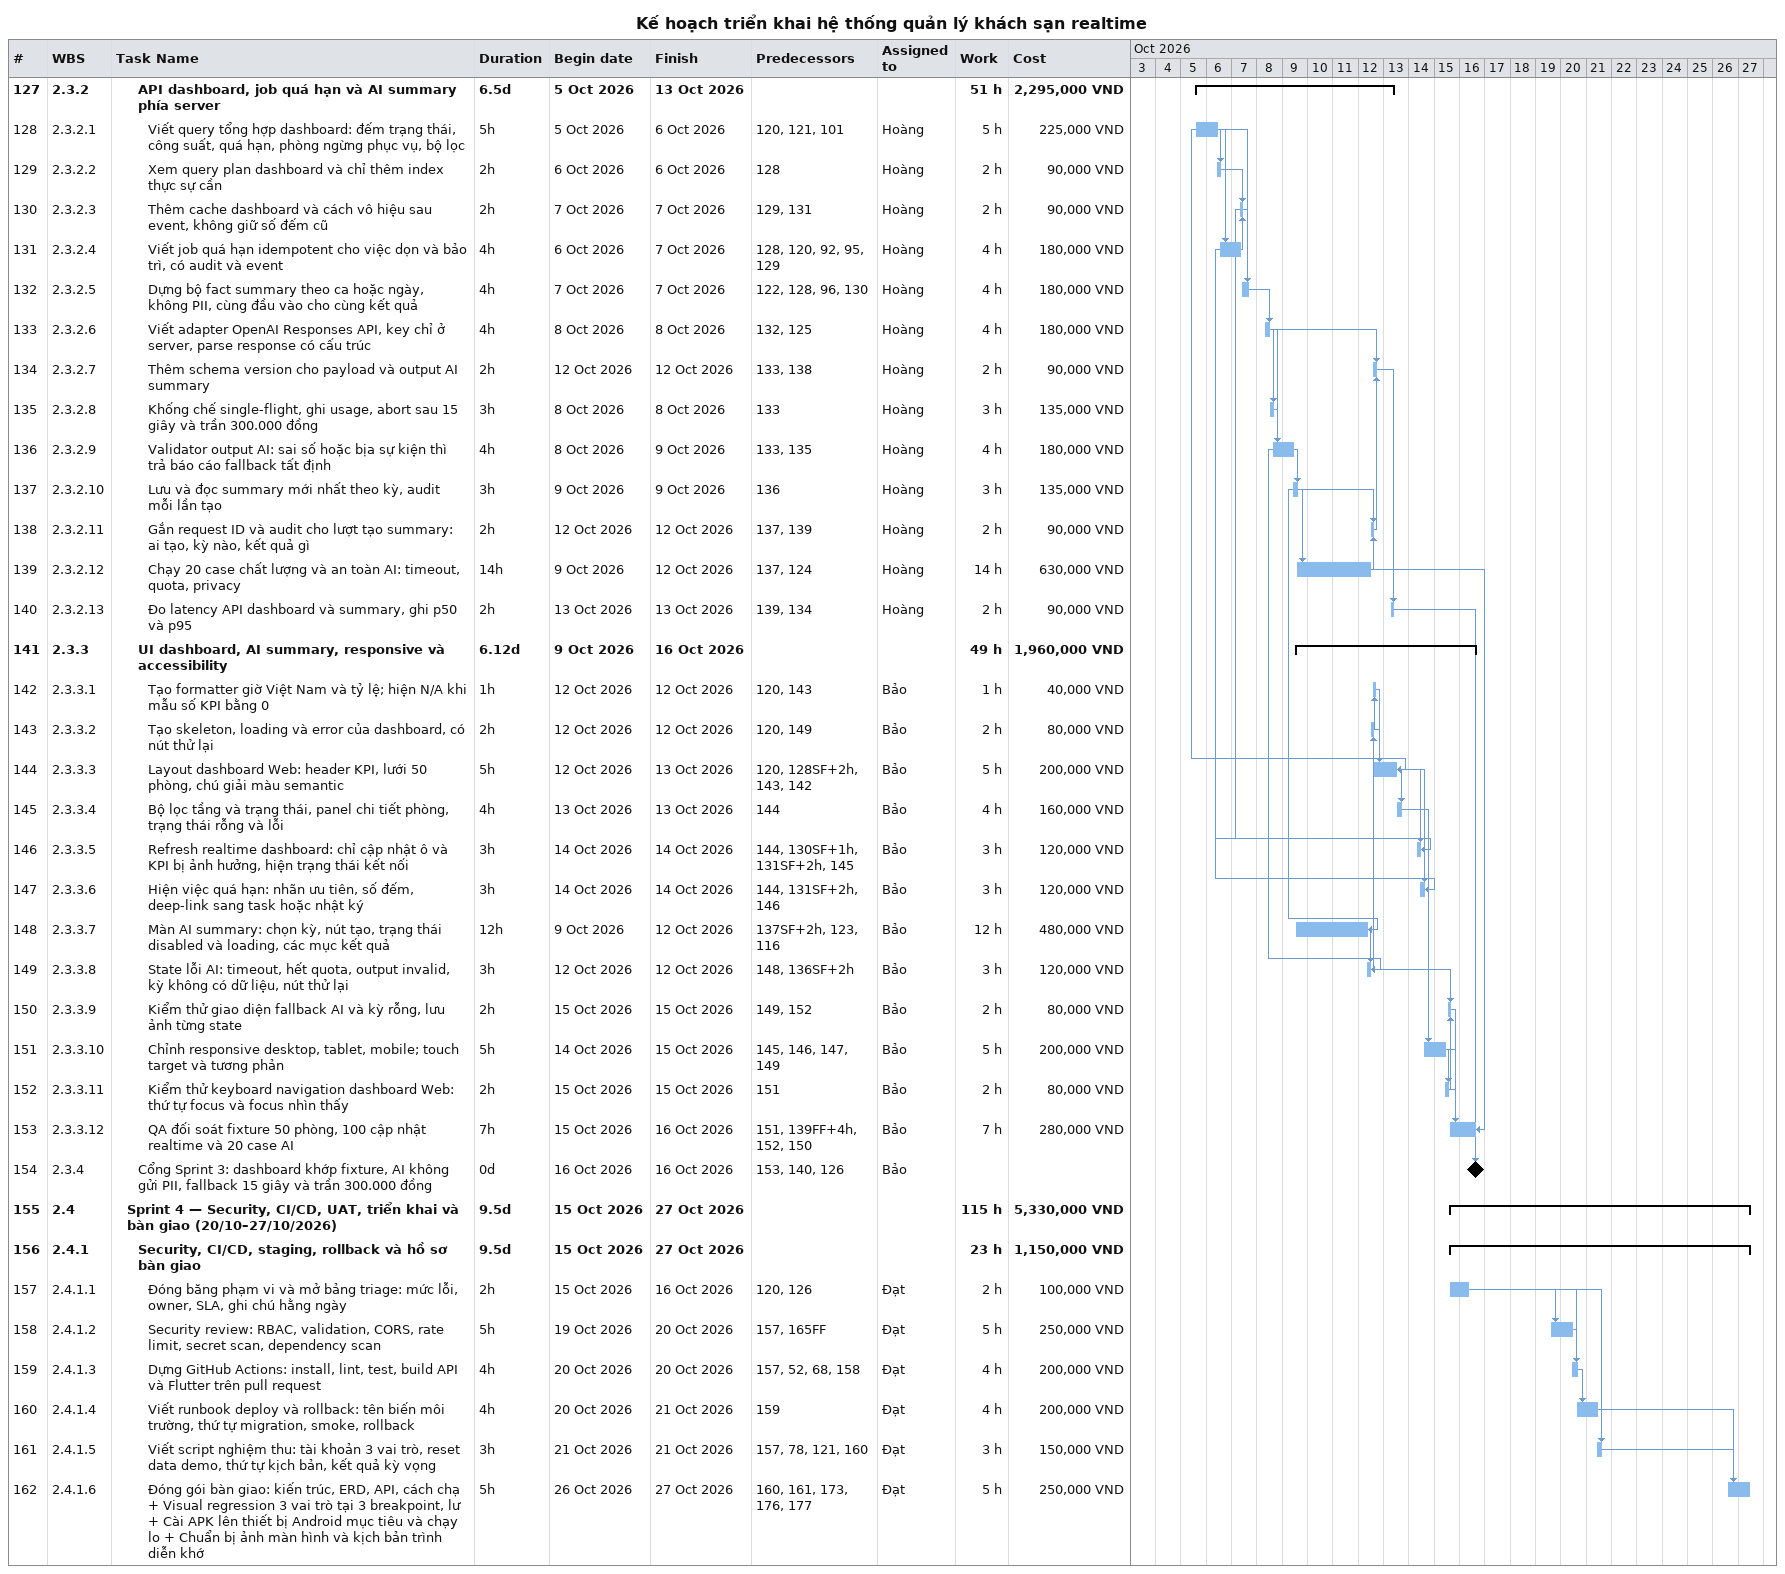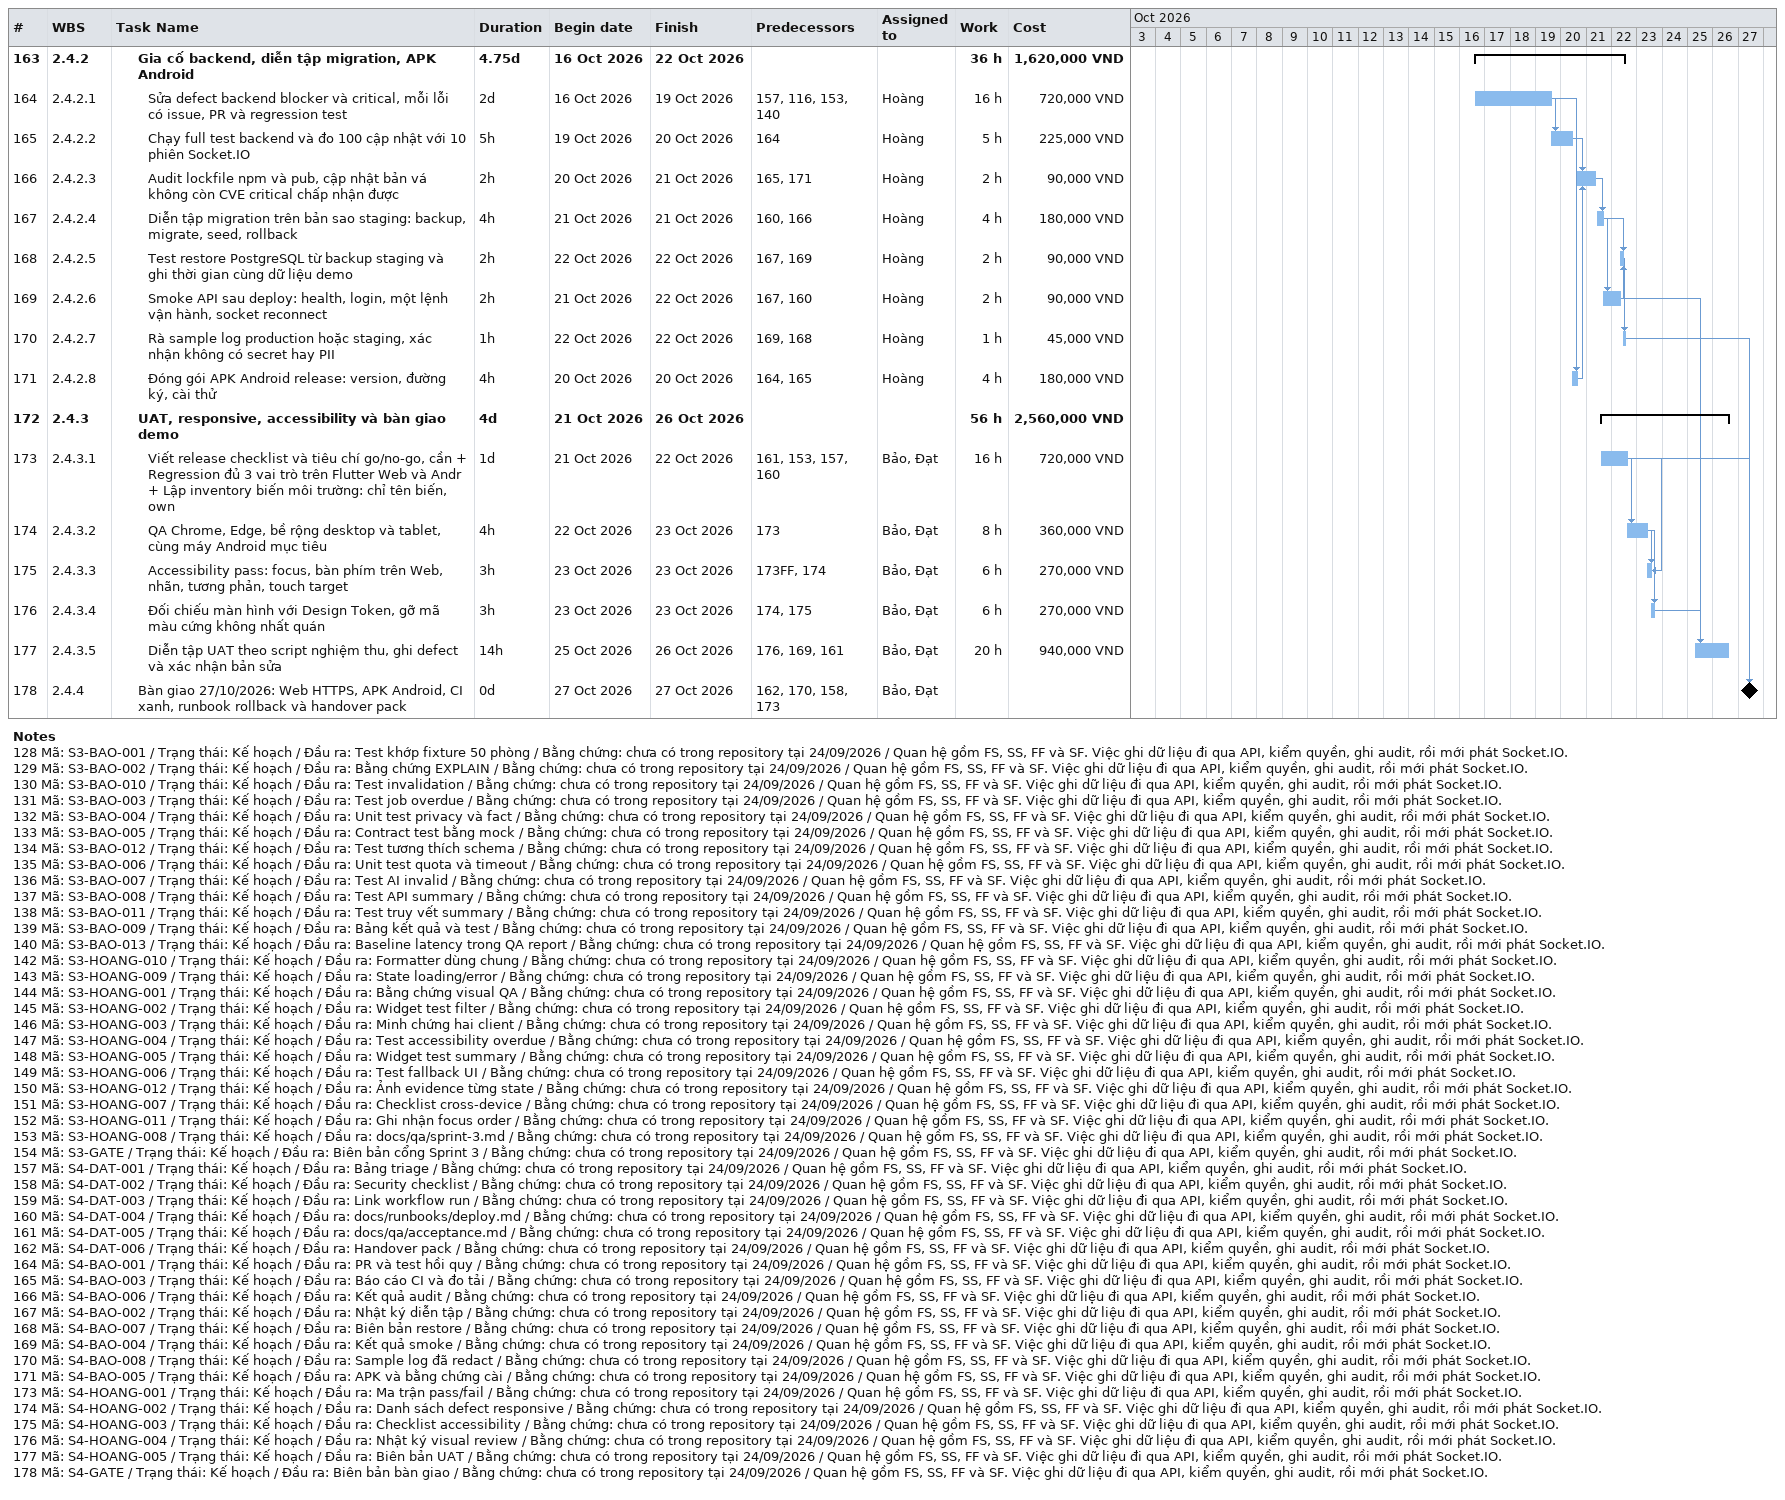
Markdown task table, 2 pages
Kế hoạch triển khai hệ thống quản lý khách sạn realtime

| ID | WBS | Task | Duration | Start | Finish | Predecessors | Resources | Work (h) | Cost (VND) |
|---|---|---|---|---|---|---|---|---|---|
| 127 | 2.3.2 | **API dashboard, job quá hạn và AI summary phía server** | 6.5d | 2026-10-05 | 2026-10-13 |  |  | 51 | 2295000 |
| 128 | 2.3.2.1 | Viết query tổng hợp dashboard: đếm trạng thái, công suất, quá hạn, phòng ngừng phục vụ, bộ lọc | 5h | 2026-10-05 | 2026-10-06 | 120, 121, 101 | Hoàng | 5 | 225000 |
| 129 | 2.3.2.2 | Xem query plan dashboard và chỉ thêm index thực sự cần | 2h | 2026-10-06 | 2026-10-06 | 128 | Hoàng | 2 | 90000 |
| 130 | 2.3.2.3 | Thêm cache dashboard và cách vô hiệu sau event, không giữ số đếm cũ | 2h | 2026-10-07 | 2026-10-07 | 129, 131 | Hoàng | 2 | 90000 |
| 131 | 2.3.2.4 | Viết job quá hạn idempotent cho việc dọn và bảo trì, có audit và event | 4h | 2026-10-06 | 2026-10-07 | 128, 120, 92, 95, 129 | Hoàng | 4 | 180000 |
| 132 | 2.3.2.5 | Dựng bộ fact summary theo ca hoặc ngày, không PII, cùng đầu vào cho cùng kết quả | 4h | 2026-10-07 | 2026-10-07 | 122, 128, 96, 130 | Hoàng | 4 | 180000 |
| 133 | 2.3.2.6 | Viết adapter OpenAI Responses API, key chỉ ở server, parse response có cấu trúc | 4h | 2026-10-08 | 2026-10-08 | 132, 125 | Hoàng | 4 | 180000 |
| 134 | 2.3.2.7 | Thêm schema version cho payload và output AI summary | 2h | 2026-10-12 | 2026-10-12 | 133, 138 | Hoàng | 2 | 90000 |
| 135 | 2.3.2.8 | Khống chế single-flight, ghi usage, abort sau 15 giây và trần 300.000 đồng | 3h | 2026-10-08 | 2026-10-08 | 133 | Hoàng | 3 | 135000 |
| 136 | 2.3.2.9 | Validator output AI: sai số hoặc bịa sự kiện thì trả báo cáo fallback tất định | 4h | 2026-10-08 | 2026-10-09 | 133, 135 | Hoàng | 4 | 180000 |
| 137 | 2.3.2.10 | Lưu và đọc summary mới nhất theo kỳ, audit mỗi lần tạo | 3h | 2026-10-09 | 2026-10-09 | 136 | Hoàng | 3 | 135000 |
| 138 | 2.3.2.11 | Gắn request ID và audit cho lượt tạo summary: ai tạo, kỳ nào, kết quả gì | 2h | 2026-10-12 | 2026-10-12 | 137, 139 | Hoàng | 2 | 90000 |
| 139 | 2.3.2.12 | Chạy 20 case chất lượng và an toàn AI: timeout, quota, privacy | 14h | 2026-10-09 | 2026-10-12 | 137, 124 | Hoàng | 14 | 630000 |
| 140 | 2.3.2.13 | Đo latency API dashboard và summary, ghi p50 và p95 | 2h | 2026-10-13 | 2026-10-13 | 139, 134 | Hoàng | 2 | 90000 |
| 141 | 2.3.3 | **UI dashboard, AI summary, responsive và accessibility** | 6.12d | 2026-10-09 | 2026-10-16 |  |  | 49 | 1960000 |
| 142 | 2.3.3.1 | Tạo formatter giờ Việt Nam và tỷ lệ; hiện N/A khi mẫu số KPI bằng 0 | 1h | 2026-10-12 | 2026-10-12 | 120, 143 | Bảo | 1 | 40000 |
| 143 | 2.3.3.2 | Tạo skeleton, loading và error của dashboard, có nút thử lại | 2h | 2026-10-12 | 2026-10-12 | 120, 149 | Bảo | 2 | 80000 |
| 144 | 2.3.3.3 | Layout dashboard Web: header KPI, lưới 50 phòng, chú giải màu semantic | 5h | 2026-10-12 | 2026-10-13 | 120, 128SF+2h, 143, 142 | Bảo | 5 | 200000 |
| 145 | 2.3.3.4 | Bộ lọc tầng và trạng thái, panel chi tiết phòng, trạng thái rỗng và lỗi | 4h | 2026-10-13 | 2026-10-13 | 144 | Bảo | 4 | 160000 |
| 146 | 2.3.3.5 | Refresh realtime dashboard: chỉ cập nhật ô và KPI bị ảnh hưởng, hiện trạng thái kết nối | 3h | 2026-10-14 | 2026-10-14 | 144, 130SF+1h, 131SF+2h, 145 | Bảo | 3 | 120000 |
| 147 | 2.3.3.6 | Hiện việc quá hạn: nhãn ưu tiên, số đếm, deep-link sang task hoặc nhật ký | 3h | 2026-10-14 | 2026-10-14 | 144, 131SF+2h, 146 | Bảo | 3 | 120000 |
| 148 | 2.3.3.7 | Màn AI summary: chọn kỳ, nút tạo, trạng thái disabled và loading, các mục kết quả | 12h | 2026-10-09 | 2026-10-12 | 137SF+2h, 123, 116 | Bảo | 12 | 480000 |
| 149 | 2.3.3.8 | State lỗi AI: timeout, hết quota, output invalid, kỳ không có dữ liệu, nút thử lại | 3h | 2026-10-12 | 2026-10-12 | 148, 136SF+2h | Bảo | 3 | 120000 |
| 150 | 2.3.3.9 | Kiểm thử giao diện fallback AI và kỳ rỗng, lưu ảnh từng state | 2h | 2026-10-15 | 2026-10-15 | 149, 152 | Bảo | 2 | 80000 |
| 151 | 2.3.3.10 | Chỉnh responsive desktop, tablet, mobile; touch target và tương phản | 5h | 2026-10-14 | 2026-10-15 | 145, 146, 147, 149 | Bảo | 5 | 200000 |
| 152 | 2.3.3.11 | Kiểm thử keyboard navigation dashboard Web: thứ tự focus và focus nhìn thấy | 2h | 2026-10-15 | 2026-10-15 | 151 | Bảo | 2 | 80000 |
| 153 | 2.3.3.12 | QA đối soát fixture 50 phòng, 100 cập nhật realtime và 20 case AI | 7h | 2026-10-15 | 2026-10-16 | 151, 139FF+4h, 152, 150 | Bảo | 7 | 280000 |
| 154 | 2.3.4 | Cổng Sprint 3: dashboard khớp fixture, AI không gửi PII, fallback 15 giây và trần 300.000 đồng | 0d | 2026-10-16 | 2026-10-16 | 153, 140, 126 | Bảo |  |  |
| 155 | 2.4 | **Sprint 4 — Security, CI/CD, UAT, triển khai và bàn giao (20/10–27/10/2026)** | 9.5d | 2026-10-15 | 2026-10-27 |  |  | 115 | 5330000 |
| 156 | 2.4.1 | **Security, CI/CD, staging, rollback và hồ sơ bàn giao** | 9.5d | 2026-10-15 | 2026-10-27 |  |  | 23 | 1150000 |
| 157 | 2.4.1.1 | Đóng băng phạm vi và mở bảng triage: mức lỗi, owner, SLA, ghi chú hằng ngày | 2h | 2026-10-15 | 2026-10-16 | 120, 126 | Đạt | 2 | 100000 |
| 158 | 2.4.1.2 | Security review: RBAC, validation, CORS, rate limit, secret scan, dependency scan | 5h | 2026-10-19 | 2026-10-20 | 157, 165FF | Đạt | 5 | 250000 |
| 159 | 2.4.1.3 | Dựng GitHub Actions: install, lint, test, build API và Flutter trên pull request | 4h | 2026-10-20 | 2026-10-20 | 157, 52, 68, 158 | Đạt | 4 | 200000 |
| 160 | 2.4.1.4 | Viết runbook deploy và rollback: tên biến môi trường, thứ tự migration, smoke, rollback | 4h | 2026-10-20 | 2026-10-21 | 159 | Đạt | 4 | 200000 |
| 161 | 2.4.1.5 | Viết script nghiệm thu: tài khoản 3 vai trò, reset data demo, thứ tự kịch bản, kết quả kỳ vọng | 3h | 2026-10-21 | 2026-10-21 | 157, 78, 121, 160 | Đạt | 3 | 150000 |
| 162 | 2.4.1.6 | Đóng gói bàn giao: kiến trúc, ERD, API, cách chạ + Visual regression 3 vai trò tại 3 breakpoint, lư + Cài APK lên thiết bị Android mục tiêu và chạy lo + Chuẩn bị ảnh màn hình và kịch bản trình diễn khớ | 5h | 2026-10-26 | 2026-10-27 | 160, 161, 173, 176, 177 | Đạt | 5 | 250000 |
| 163 | 2.4.2 | **Gia cố backend, diễn tập migration, APK Android** | 4.75d | 2026-10-16 | 2026-10-22 |  |  | 36 | 1620000 |
| 164 | 2.4.2.1 | Sửa defect backend blocker và critical, mỗi lỗi có issue, PR và regression test | 2d | 2026-10-16 | 2026-10-19 | 157, 116, 153, 140 | Hoàng | 16 | 720000 |
| 165 | 2.4.2.2 | Chạy full test backend và đo 100 cập nhật với 10 phiên Socket.IO | 5h | 2026-10-19 | 2026-10-20 | 164 | Hoàng | 5 | 225000 |
| 166 | 2.4.2.3 | Audit lockfile npm và pub, cập nhật bản vá không còn CVE critical chấp nhận được | 2h | 2026-10-20 | 2026-10-21 | 165, 171 | Hoàng | 2 | 90000 |
| 167 | 2.4.2.4 | Diễn tập migration trên bản sao staging: backup, migrate, seed, rollback | 4h | 2026-10-21 | 2026-10-21 | 160, 166 | Hoàng | 4 | 180000 |
| 168 | 2.4.2.5 | Test restore PostgreSQL từ backup staging và ghi thời gian cùng dữ liệu demo | 2h | 2026-10-22 | 2026-10-22 | 167, 169 | Hoàng | 2 | 90000 |
| 169 | 2.4.2.6 | Smoke API sau deploy: health, login, một lệnh vận hành, socket reconnect | 2h | 2026-10-21 | 2026-10-22 | 167, 160 | Hoàng | 2 | 90000 |
| 170 | 2.4.2.7 | Rà sample log production hoặc staging, xác nhận không có secret hay PII | 1h | 2026-10-22 | 2026-10-22 | 169, 168 | Hoàng | 1 | 45000 |
| 171 | 2.4.2.8 | Đóng gói APK Android release: version, đường ký, cài thử | 4h | 2026-10-20 | 2026-10-20 | 164, 165 | Hoàng | 4 | 180000 |
| 172 | 2.4.3 | **UAT, responsive, accessibility và bàn giao demo** | 4d | 2026-10-21 | 2026-10-26 |  |  | 56 | 2560000 |
| 173 | 2.4.3.1 | Viết release checklist và tiêu chí go/no-go, cần + Regression đủ 3 vai trò trên Flutter Web và Andr + Lập inventory biến môi trường: chỉ tên biến, own | 1d | 2026-10-21 | 2026-10-22 | 161, 153, 157, 160 | Bảo, Đạt | 16 | 720000 |
| 174 | 2.4.3.2 | QA Chrome, Edge, bề rộng desktop và tablet, cùng máy Android mục tiêu | 4h | 2026-10-22 | 2026-10-23 | 173 | Bảo, Đạt | 8 | 360000 |
| 175 | 2.4.3.3 | Accessibility pass: focus, bàn phím trên Web, nhãn, tương phản, touch target | 3h | 2026-10-23 | 2026-10-23 | 173FF, 174 | Bảo, Đạt | 6 | 270000 |
| 176 | 2.4.3.4 | Đối chiếu màn hình với Design Token, gỡ mã màu cứng không nhất quán | 3h | 2026-10-23 | 2026-10-23 | 174, 175 | Bảo, Đạt | 6 | 270000 |
| 177 | 2.4.3.5 | Diễn tập UAT theo script nghiệm thu, ghi defect và xác nhận bản sửa | 14h | 2026-10-25 | 2026-10-26 | 176, 169, 161 | Bảo, Đạt | 20 | 940000 |
| 178 | 2.4.4 | Bàn giao 27/10/2026: Web HTTPS, APK Android, CI xanh, runbook rollback và handover pack | 0d | 2026-10-27 | 2026-10-27 | 162, 170, 158, 173 | Bảo, Đạt |  |  |

Notes
- 128: Mã: S3-BAO-001 / Trạng thái: Kế hoạch / Đầu ra: Test khớp fixture 50 phòng / Bằng chứng: chưa có trong repository tại 24/09/2026 / Quan hệ gồm FS, SS, FF và SF. Việc ghi dữ liệu đi qua API, kiểm quyền, ghi audit, rồi mới phát Socket.IO.
- 129: Mã: S3-BAO-002 / Trạng thái: Kế hoạch / Đầu ra: Bằng chứng EXPLAIN / Bằng chứng: chưa có trong repository tại 24/09/2026 / Quan hệ gồm FS, SS, FF và SF. Việc ghi dữ liệu đi qua API, kiểm quyền, ghi audit, rồi mới phát Socket.IO.
- 130: Mã: S3-BAO-010 / Trạng thái: Kế hoạch / Đầu ra: Test invalidation / Bằng chứng: chưa có trong repository tại 24/09/2026 / Quan hệ gồm FS, SS, FF và SF. Việc ghi dữ liệu đi qua API, kiểm quyền, ghi audit, rồi mới phát Socket.IO.
- 131: Mã: S3-BAO-003 / Trạng thái: Kế hoạch / Đầu ra: Test job overdue / Bằng chứng: chưa có trong repository tại 24/09/2026 / Quan hệ gồm FS, SS, FF và SF. Việc ghi dữ liệu đi qua API, kiểm quyền, ghi audit, rồi mới phát Socket.IO.
- 132: Mã: S3-BAO-004 / Trạng thái: Kế hoạch / Đầu ra: Unit test privacy và fact / Bằng chứng: chưa có trong repository tại 24/09/2026 / Quan hệ gồm FS, SS, FF và SF. Việc ghi dữ liệu đi qua API, kiểm quyền, ghi audit, rồi mới phát Socket.IO.
- 133: Mã: S3-BAO-005 / Trạng thái: Kế hoạch / Đầu ra: Contract test bằng mock / Bằng chứng: chưa có trong repository tại 24/09/2026 / Quan hệ gồm FS, SS, FF và SF. Việc ghi dữ liệu đi qua API, kiểm quyền, ghi audit, rồi mới phát Socket.IO.
- 134: Mã: S3-BAO-012 / Trạng thái: Kế hoạch / Đầu ra: Test tương thích schema / Bằng chứng: chưa có trong repository tại 24/09/2026 / Quan hệ gồm FS, SS, FF và SF. Việc ghi dữ liệu đi qua API, kiểm quyền, ghi audit, rồi mới phát Socket.IO.
- 135: Mã: S3-BAO-006 / Trạng thái: Kế hoạch / Đầu ra: Unit test quota và timeout / Bằng chứng: chưa có trong repository tại 24/09/2026 / Quan hệ gồm FS, SS, FF và SF. Việc ghi dữ liệu đi qua API, kiểm quyền, ghi audit, rồi mới phát Socket.IO.
- 136: Mã: S3-BAO-007 / Trạng thái: Kế hoạch / Đầu ra: Test AI invalid / Bằng chứng: chưa có trong repository tại 24/09/2026 / Quan hệ gồm FS, SS, FF và SF. Việc ghi dữ liệu đi qua API, kiểm quyền, ghi audit, rồi mới phát Socket.IO.
- 137: Mã: S3-BAO-008 / Trạng thái: Kế hoạch / Đầu ra: Test API summary / Bằng chứng: chưa có trong repository tại 24/09/2026 / Quan hệ gồm FS, SS, FF và SF. Việc ghi dữ liệu đi qua API, kiểm quyền, ghi audit, rồi mới phát Socket.IO.
- 138: Mã: S3-BAO-011 / Trạng thái: Kế hoạch / Đầu ra: Test truy vết summary / Bằng chứng: chưa có trong repository tại 24/09/2026 / Quan hệ gồm FS, SS, FF và SF. Việc ghi dữ liệu đi qua API, kiểm quyền, ghi audit, rồi mới phát Socket.IO.
- 139: Mã: S3-BAO-009 / Trạng thái: Kế hoạch / Đầu ra: Bảng kết quả và test / Bằng chứng: chưa có trong repository tại 24/09/2026 / Quan hệ gồm FS, SS, FF và SF. Việc ghi dữ liệu đi qua API, kiểm quyền, ghi audit, rồi mới phát Socket.IO.
- 140: Mã: S3-BAO-013 / Trạng thái: Kế hoạch / Đầu ra: Baseline latency trong QA report / Bằng chứng: chưa có trong repository tại 24/09/2026 / Quan hệ gồm FS, SS, FF và SF. Việc ghi dữ liệu đi qua API, kiểm quyền, ghi audit, rồi mới phát Socket.IO.
- 142: Mã: S3-HOANG-010 / Trạng thái: Kế hoạch / Đầu ra: Formatter dùng chung / Bằng chứng: chưa có trong repository tại 24/09/2026 / Quan hệ gồm FS, SS, FF và SF. Việc ghi dữ liệu đi qua API, kiểm quyền, ghi audit, rồi mới phát Socket.IO.
- 143: Mã: S3-HOANG-009 / Trạng thái: Kế hoạch / Đầu ra: State loading/error / Bằng chứng: chưa có trong repository tại 24/09/2026 / Quan hệ gồm FS, SS, FF và SF. Việc ghi dữ liệu đi qua API, kiểm quyền, ghi audit, rồi mới phát Socket.IO.
- 144: Mã: S3-HOANG-001 / Trạng thái: Kế hoạch / Đầu ra: Bằng chứng visual QA / Bằng chứng: chưa có trong repository tại 24/09/2026 / Quan hệ gồm FS, SS, FF và SF. Việc ghi dữ liệu đi qua API, kiểm quyền, ghi audit, rồi mới phát Socket.IO.
- 145: Mã: S3-HOANG-002 / Trạng thái: Kế hoạch / Đầu ra: Widget test filter / Bằng chứng: chưa có trong repository tại 24/09/2026 / Quan hệ gồm FS, SS, FF và SF. Việc ghi dữ liệu đi qua API, kiểm quyền, ghi audit, rồi mới phát Socket.IO.
- 146: Mã: S3-HOANG-003 / Trạng thái: Kế hoạch / Đầu ra: Minh chứng hai client / Bằng chứng: chưa có trong repository tại 24/09/2026 / Quan hệ gồm FS, SS, FF và SF. Việc ghi dữ liệu đi qua API, kiểm quyền, ghi audit, rồi mới phát Socket.IO.
- 147: Mã: S3-HOANG-004 / Trạng thái: Kế hoạch / Đầu ra: Test accessibility overdue / Bằng chứng: chưa có trong repository tại 24/09/2026 / Quan hệ gồm FS, SS, FF và SF. Việc ghi dữ liệu đi qua API, kiểm quyền, ghi audit, rồi mới phát Socket.IO.
- 148: Mã: S3-HOANG-005 / Trạng thái: Kế hoạch / Đầu ra: Widget test summary / Bằng chứng: chưa có trong repository tại 24/09/2026 / Quan hệ gồm FS, SS, FF và SF. Việc ghi dữ liệu đi qua API, kiểm quyền, ghi audit, rồi mới phát Socket.IO.
- 149: Mã: S3-HOANG-006 / Trạng thái: Kế hoạch / Đầu ra: Test fallback UI / Bằng chứng: chưa có trong repository tại 24/09/2026 / Quan hệ gồm FS, SS, FF và SF. Việc ghi dữ liệu đi qua API, kiểm quyền, ghi audit, rồi mới phát Socket.IO.
- 150: Mã: S3-HOANG-012 / Trạng thái: Kế hoạch / Đầu ra: Ảnh evidence từng state / Bằng chứng: chưa có trong repository tại 24/09/2026 / Quan hệ gồm FS, SS, FF và SF. Việc ghi dữ liệu đi qua API, kiểm quyền, ghi audit, rồi mới phát Socket.IO.
- 151: Mã: S3-HOANG-007 / Trạng thái: Kế hoạch / Đầu ra: Checklist cross-device / Bằng chứng: chưa có trong repository tại 24/09/2026 / Quan hệ gồm FS, SS, FF và SF. Việc ghi dữ liệu đi qua API, kiểm quyền, ghi audit, rồi mới phát Socket.IO.
- 152: Mã: S3-HOANG-011 / Trạng thái: Kế hoạch / Đầu ra: Ghi nhận focus order / Bằng chứng: chưa có trong repository tại 24/09/2026 / Quan hệ gồm FS, SS, FF và SF. Việc ghi dữ liệu đi qua API, kiểm quyền, ghi audit, rồi mới phát Socket.IO.
- 153: Mã: S3-HOANG-008 / Trạng thái: Kế hoạch / Đầu ra: docs/qa/sprint-3.md / Bằng chứng: chưa có trong repository tại 24/09/2026 / Quan hệ gồm FS, SS, FF và SF. Việc ghi dữ liệu đi qua API, kiểm quyền, ghi audit, rồi mới phát Socket.IO.
- 154: Mã: S3-GATE / Trạng thái: Kế hoạch / Đầu ra: Biên bản cổng Sprint 3 / Bằng chứng: chưa có trong repository tại 24/09/2026 / Quan hệ gồm FS, SS, FF và SF. Việc ghi dữ liệu đi qua API, kiểm quyền, ghi audit, rồi mới phát Socket.IO.
- 157: Mã: S4-DAT-001 / Trạng thái: Kế hoạch / Đầu ra: Bảng triage / Bằng chứng: chưa có trong repository tại 24/09/2026 / Quan hệ gồm FS, SS, FF và SF. Việc ghi dữ liệu đi qua API, kiểm quyền, ghi audit, rồi mới phát Socket.IO.
- 158: Mã: S4-DAT-002 / Trạng thái: Kế hoạch / Đầu ra: Security checklist / Bằng chứng: chưa có trong repository tại 24/09/2026 / Quan hệ gồm FS, SS, FF và SF. Việc ghi dữ liệu đi qua API, kiểm quyền, ghi audit, rồi mới phát Socket.IO.
- 159: Mã: S4-DAT-003 / Trạng thái: Kế hoạch / Đầu ra: Link workflow run / Bằng chứng: chưa có trong repository tại 24/09/2026 / Quan hệ gồm FS, SS, FF và SF. Việc ghi dữ liệu đi qua API, kiểm quyền, ghi audit, rồi mới phát Socket.IO.
- 160: Mã: S4-DAT-004 / Trạng thái: Kế hoạch / Đầu ra: docs/runbooks/deploy.md / Bằng chứng: chưa có trong repository tại 24/09/2026 / Quan hệ gồm FS, SS, FF và SF. Việc ghi dữ liệu đi qua API, kiểm quyền, ghi audit, rồi mới phát Socket.IO.
- 161: Mã: S4-DAT-005 / Trạng thái: Kế hoạch / Đầu ra: docs/qa/acceptance.md / Bằng chứng: chưa có trong repository tại 24/09/2026 / Quan hệ gồm FS, SS, FF và SF. Việc ghi dữ liệu đi qua API, kiểm quyền, ghi audit, rồi mới phát Socket.IO.
- 162: Mã: S4-DAT-006 / Trạng thái: Kế hoạch / Đầu ra: Handover pack / Bằng chứng: chưa có trong repository tại 24/09/2026 / Quan hệ gồm FS, SS, FF và SF. Việc ghi dữ liệu đi qua API, kiểm quyền, ghi audit, rồi mới phát Socket.IO.
- 164: Mã: S4-BAO-001 / Trạng thái: Kế hoạch / Đầu ra: PR và test hồi quy / Bằng chứng: chưa có trong repository tại 24/09/2026 / Quan hệ gồm FS, SS, FF và SF. Việc ghi dữ liệu đi qua API, kiểm quyền, ghi audit, rồi mới phát Socket.IO.
- 165: Mã: S4-BAO-003 / Trạng thái: Kế hoạch / Đầu ra: Báo cáo CI và đo tải / Bằng chứng: chưa có trong repository tại 24/09/2026 / Quan hệ gồm FS, SS, FF và SF. Việc ghi dữ liệu đi qua API, kiểm quyền, ghi audit, rồi mới phát Socket.IO.
- 166: Mã: S4-BAO-006 / Trạng thái: Kế hoạch / Đầu ra: Kết quả audit / Bằng chứng: chưa có trong repository tại 24/09/2026 / Quan hệ gồm FS, SS, FF và SF. Việc ghi dữ liệu đi qua API, kiểm quyền, ghi audit, rồi mới phát Socket.IO.
- 167: Mã: S4-BAO-002 / Trạng thái: Kế hoạch / Đầu ra: Nhật ký diễn tập / Bằng chứng: chưa có trong repository tại 24/09/2026 / Quan hệ gồm FS, SS, FF và SF. Việc ghi dữ liệu đi qua API, kiểm quyền, ghi audit, rồi mới phát Socket.IO.
- 168: Mã: S4-BAO-007 / Trạng thái: Kế hoạch / Đầu ra: Biên bản restore / Bằng chứng: chưa có trong repository tại 24/09/2026 / Quan hệ gồm FS, SS, FF và SF. Việc ghi dữ liệu đi qua API, kiểm quyền, ghi audit, rồi mới phát Socket.IO.
- 169: Mã: S4-BAO-004 / Trạng thái: Kế hoạch / Đầu ra: Kết quả smoke / Bằng chứng: chưa có trong repository tại 24/09/2026 / Quan hệ gồm FS, SS, FF và SF. Việc ghi dữ liệu đi qua API, kiểm quyền, ghi audit, rồi mới phát Socket.IO.
- 170: Mã: S4-BAO-008 / Trạng thái: Kế hoạch / Đầu ra: Sample log đã redact / Bằng chứng: chưa có trong repository tại 24/09/2026 / Quan hệ gồm FS, SS, FF và SF. Việc ghi dữ liệu đi qua API, kiểm quyền, ghi audit, rồi mới phát Socket.IO.
- 171: Mã: S4-BAO-005 / Trạng thái: Kế hoạch / Đầu ra: APK và bằng chứng cài / Bằng chứng: chưa có trong repository tại 24/09/2026 / Quan hệ gồm FS, SS, FF và SF. Việc ghi dữ liệu đi qua API, kiểm quyền, ghi audit, rồi mới phát Socket.IO.
- 173: Mã: S4-HOANG-001 / Trạng thái: Kế hoạch / Đầu ra: Ma trận pass/fail / Bằng chứng: chưa có trong repository tại 24/09/2026 / Quan hệ gồm FS, SS, FF và SF. Việc ghi dữ liệu đi qua API, kiểm quyền, ghi audit, rồi mới phát Socket.IO.
- 174: Mã: S4-HOANG-002 / Trạng thái: Kế hoạch / Đầu ra: Danh sách defect responsive / Bằng chứng: chưa có trong repository tại 24/09/2026 / Quan hệ gồm FS, SS, FF và SF. Việc ghi dữ liệu đi qua API, kiểm quyền, ghi audit, rồi mới phát Socket.IO.
- 175: Mã: S4-HOANG-003 / Trạng thái: Kế hoạch / Đầu ra: Checklist accessibility / Bằng chứng: chưa có trong repository tại 24/09/2026 / Quan hệ gồm FS, SS, FF và SF. Việc ghi dữ liệu đi qua API, kiểm quyền, ghi audit, rồi mới phát Socket.IO.
- 176: Mã: S4-HOANG-004 / Trạng thái: Kế hoạch / Đầu ra: Nhật ký visual review / Bằng chứng: chưa có trong repository tại 24/09/2026 / Quan hệ gồm FS, SS, FF và SF. Việc ghi dữ liệu đi qua API, kiểm quyền, ghi audit, rồi mới phát Socket.IO.
- 177: Mã: S4-HOANG-005 / Trạng thái: Kế hoạch / Đầu ra: Biên bản UAT / Bằng chứng: chưa có trong repository tại 24/09/2026 / Quan hệ gồm FS, SS, FF và SF. Việc ghi dữ liệu đi qua API, kiểm quyền, ghi audit, rồi mới phát Socket.IO.
- 178: Mã: S4-GATE / Trạng thái: Kế hoạch / Đầu ra: Biên bản bàn giao / Bằng chứng: chưa có trong repository tại 24/09/2026 / Quan hệ gồm FS, SS, FF và SF. Việc ghi dữ liệu đi qua API, kiểm quyền, ghi audit, rồi mới phát Socket.IO.
